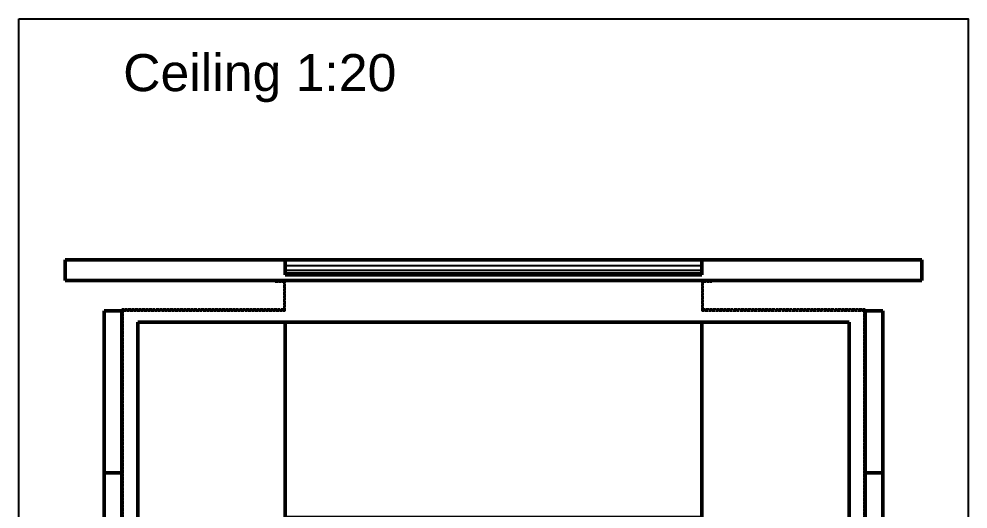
# Model space of a CAD drawing. Header units: millimetres. Extents: x -2854 to 202754, y -48725 to 27067.
# Drawn here: x 174804 to 176854, y -41921 to -40863 of the extents above; entities that cross this region are included whole.
import ezdxf

# ---------------------------------------------------------------- set-up
doc = ezdxf.new("R2010")
doc.units = ezdxf.units.MM
doc.linetypes.add('AM_ISO02W050', pattern=[7.5, 6, -1.5])
for name, color, linetype, lineweight in [('AM_0', 7, 'Continuous', 50), ('LDCar-AM_0', 7, 'Continuous', 50), ('LDCar-AM_3', 6, 'AM_ISO02W050', 25), ('LDCar-AM_8', 1, 'Continuous', 25), ('LDShaft-AM_0', 7, 'Continuous', 50)]:
    doc.layers.add(name, color=color, linetype=linetype, lineweight=lineweight)
doc.layers.add('AM_VIEWS', color=1, linetype='Continuous', lineweight=25, plot=False)
doc.styles.add('LD', font='ARIALUNI.ttf')

# ---------------------------------------------------------------- blocks, each defined once
blk = doc.blocks.new('LD_20260610085845_00000395')
at = {"layer": 'LDCar-AM_3'}
for p, q in [((-450, 765.5), (-471.5, 765.5)), ((-471.5, 765.5), (-471.5, 762.5)), ((-471.5, 762.5), (-453, 762.5)), ((-453, 762.5), (-453, 703)), ((451.5, 766.5), (-451.5, 766.5)), ((-451.5, 766.5), (-451.5, 701.5)), ((-450, 700), (-450, 765.5)), ((471.5, 765.5), (450, 765.5)), ((450, 765.5), (450, 700)), ((451.5, 701.5), (451.5, 766.5)), ((453, 762.5), (471.5, 762.5)), ((453, 703), (453, 762.5)), ((471.5, 762.5), (471.5, 765.5)), ((-800, 703), (-803, 703)), ((-803, 703), (-803, -703)), ((-451.5, 701.5), (-801.5, 701.5)), ((-801.5, 701.5), (-801.5, -701.5)), ((-800, -700), (-800, 703)), ((-800, 703), (-800, 700)), ((-453, 703), (-800, 703)), ((-800, 700), (-450, 700)), ((450, 700), (800, 700)), ((801.5, 701.5), (451.5, 701.5)), ((803, 703), (453, 703)), ((800, 700), (800, -700)), ((801.5, -701.5), (801.5, 701.5)), ((803, -703), (803, 703)), ((-803, -703), (803, -703)), ((-801.5, -701.5), (801.5, -701.5)), ((800, -700), (-800, -700))]:
    blk.add_line(p, q, dxfattribs=at)
blk = doc.blocks.new('LD_20260610085845_00000398')
at = {"layer": 'AM_0'}
for p, q in [((32, -25), (32, -1368)), ((350, -25), (32, -25)), ((350, -1368), (350, -25)), ((350, -25), (350, -446.5)), ((1250, -25), (350, -25)), ((1250, -25), (1250, -1368)), ((1568, -25), (1250, -25)), ((1250, -446.5), (1250, -25)), ((1568, -1368), (1568, -25)), ((350, -446.5), (1250, -446.5)), ((350, -946.5), (350, -1368)), ((1250, -946.5), (350, -946.5)), ((1250, -1368), (1250, -946.5)), ((32, -1368), (350, -1368)), ((350, -1368), (1250, -1368)), ((1250, -1368), (1568, -1368))]:
    blk.add_line(p, q, dxfattribs=at)
blk = doc.blocks.new('LD_20260610085845_0000039F')
at = {"layer": 'AM_0'}
for p, q in [((-3, 350), (-41, 350)), ((-41, 350), (-41, -350)), ((-3, -350), (-3, 350)), ((-41, -350), (-3, -350))]:
    blk.add_line(p, q, dxfattribs=at)
blk = doc.blocks.new('LD_20260610085845_000003A0')
at = {"layer": 'AM_0'}
for p, q in [((-3, 175), (-41, 175)), ((-41, 175), (-41, -175)), ((-3, -175), (-3, 175)), ((-41, -175), (-3, -175))]:
    blk.add_line(p, q, dxfattribs=at)
blk = doc.blocks.new('LD_20260610085845_000003A4')
at = {"layer": 'AM_0'}
for p, q in [((41, 175), (3, 175)), ((3, 175), (3, -175)), ((41, -175), (41, 175)), ((3, -175), (41, -175))]:
    blk.add_line(p, q, dxfattribs=at)
blk = doc.blocks.new('LD_20260610085845_000003A5')
at = {"layer": 'AM_0'}
for p, q in [((41, 125), (3, 125)), ((3, 125), (3, -125)), ((41, -125), (41, 125)), ((3, -125), (41, -125))]:
    blk.add_line(p, q, dxfattribs=at)
blk = doc.blocks.new('LD_20260610085845_000003AA')
at = {"layer": 'LDCar-AM_0'}
for p, q in [((-450, 0), (-925, 0)), ((-925, 0), (-925, -45)), ((450, 0), (-450, 0)), ((-450, 0), (-450, -0.2)), ((925, 0), (450, 0)), ((450, -0.2), (450, 0)), ((925, -45), (925, 0)), ((450, -0.2), (-450, -0.2)), ((-450, -0.2), (-450, -30.2)), ((450, -30.2), (450, -0.2)), ((-450, -30.2), (450, -30.2)), ((450, -30.2), (-450, -30.2)), ((-450, -30.2), (-450, -32.8)), ((-450, -32.8), (450, -32.8)), ((450, -32.8), (450, -30.2)), ((-925, -45), (925, -45))]:
    blk.add_line(p, q, dxfattribs=at)
at = {"layer": 'LDCar-AM_8'}
for p, q in [((-450, -12.5), (0, -12.5)), ((0, -12.5), (450, -12.5)), ((-450, -22.5), (0, -22.5)), ((-450, -32.5), (0, -32.5)), ((0, -22.5), (450, -22.5)), ((0, -32.5), (450, -32.5))]:
    blk.add_line(p, q, dxfattribs=at)

msp = doc.modelspace()

# ---------------------------------------------------------------- linework, layer by layer
at = {"layer": 'AM_VIEWS'}
msp.add_lwpolyline([(174804.2, -40862.8), (176854.2, -40862.8), (176854.2, -43033.8), (174804.2, -43033.8)], close=True, dxfattribs=at)

# ---------------------------------------------------------------- block references
for name, p in [('LD_20260610085845_000003AA', (175829.2, -41382.8)), ('LD_20260610085845_00000395', (175829.2, -42192.8)), ('LD_20260610085845_000003A0', (175029.2, -41667.8)), ('LD_20260610085845_000003A4', (176629.2, -41667.8)), ('LD_20260610085845_00000398', (175029.2, -41492.8)), ('LD_20260610085845_0000039F', (175029.2, -42192.8)), ('LD_20260610085845_000003A5', (176629.2, -41967.8))]:
    msp.add_blockref(name, p)

# ---------------------------------------------------------------- texts
at = {"layer": 'LDShaft-AM_0', "insert": (175029.2, -41042.8), "char_height": 80, "attachment_point": 7, "style": 'LD'}
msp.add_mtext('\\fArial Unicode MS|b0|i0;\\l\\C256;Ceiling 1:20', dxfattribs=at)

doc.saveas('drawing.dxf')
